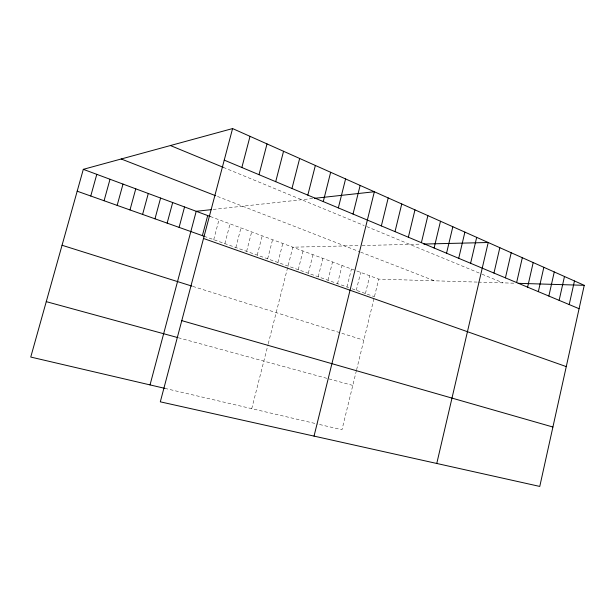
<?xml version="1.0" encoding="UTF-8"?>
<svg xmlns="http://www.w3.org/2000/svg" width="615" height="615" viewBox="0 0 615 615"><rect width="100%" height="100%" fill="white"/><g stroke="black" fill="none" stroke-linecap="round" stroke-linejoin="round"><path stroke-width="0.46" stroke-dasharray="3.08 2.31" d="M356.408 370.584L341.978 429.739L318.639 424.288M356.623 369.715L378.725 279.125L477.455 282.093M356.285 290.288L360.682 272.414M365.425 293.532L369.776 275.797M346.991 286.99L351.442 268.986M327.964 280.232L332.531 261.952M337.558 283.638L342.063 265.496M318.224 276.773L322.837 258.354M298.252 269.685L302.987 250.974M308.315 273.26L312.997 254.695M251.743 408.668L268.04 344.6M268.255 343.739L292.817 247.192L359.375 245.593M267.656 258.823L272.576 239.673M277.918 262.467L282.777 243.463M257.231 255.117L262.205 235.822M246.623 251.351L251.666 231.901M224.875 243.632L230.056 223.868M235.845 247.522L240.949 227.919M213.728 239.673L218.971 219.747M213.144 209.438L312.751 198.514M361.997 245.531L419.984 244.14M478.37 282.124L515.455 283.238M164.866 388.373L317.755 424.081M178.258 337.72L328.033 378.656M328.91 378.886L352.795 385.421M192.787 286.39L363.826 340.195M204.126 236.26L348.682 287.589M352.057 288.789L374.427 296.73M210.299 216.526L378.725 279.125M217.456 196.431L359.798 251.796M360.667 252.135L434.351 280.794M223.307 167.372L364.195 225.544M366.709 226.589L481.176 273.852M482.006 274.19L503.009 282.862"/><path stroke-width="0.92" d="M584.25 285.314L539.77 486.434L160.307 401.833L232.585 128.566L584.25 285.314L518.184 283.323M569.206 304.579L574.464 280.947M548.849 296.053L554.261 271.945M559.135 300.358L564.47 276.496M538.34 291.648L543.845 267.302M527.601 287.159L533.197 262.551M505.422 277.872L511.203 252.75M516.631 282.562L522.32 257.708M493.96 273.068L499.834 247.684M436.765 463.472L488.21 242.502L423.796 244.047M470.606 263.289L476.679 237.367M446.552 253.219L452.832 226.735M458.713 258.308L464.894 232.109M434.113 248.006L440.501 221.239M421.383 242.679L427.879 215.611M408.352 237.221L414.971 209.853M395.015 231.632L401.749 203.965M381.354 225.913L388.211 197.93M314.034 436.104L374.351 191.749L314.503 198.322M353.025 214.051L360.144 185.423M338.335 207.901L345.584 178.934M323.267 201.589L330.662 172.277M307.815 195.124L315.357 165.458M291.971 188.49L299.659 158.462M275.704 181.679L283.546 151.282M259.007 174.683L267.01 143.91M241.856 167.503L250.028 136.338M202.381 235.645L207.693 215.558M150.029 384.913L196.223 211.299L211.314 209.646M167.142 223.137L172.684 202.55M179.096 227.381L184.554 206.963M154.98 218.817L160.592 198.053M142.595 214.42L148.292 193.487M129.988 209.946L135.769 188.828M117.15 205.387L123.008 184.085M104.073 200.744L110.016 179.257M232.585 128.566L83.309 169.333L30.75 357.054L164.866 388.373M90.759 196.016L96.786 174.345M46.263 301.642L177.358 337.474M181.786 320.638L552.908 427.025M62.046 245.262L191.903 286.106M203.519 238.474L566.269 366.602M77.183 191.196L204.126 236.26M83.309 169.333L210.299 216.526M121.186 158.985L215.727 195.762M170.424 145.54L223.307 167.372M224.237 160.123L579.076 308.707"/></g></svg>
